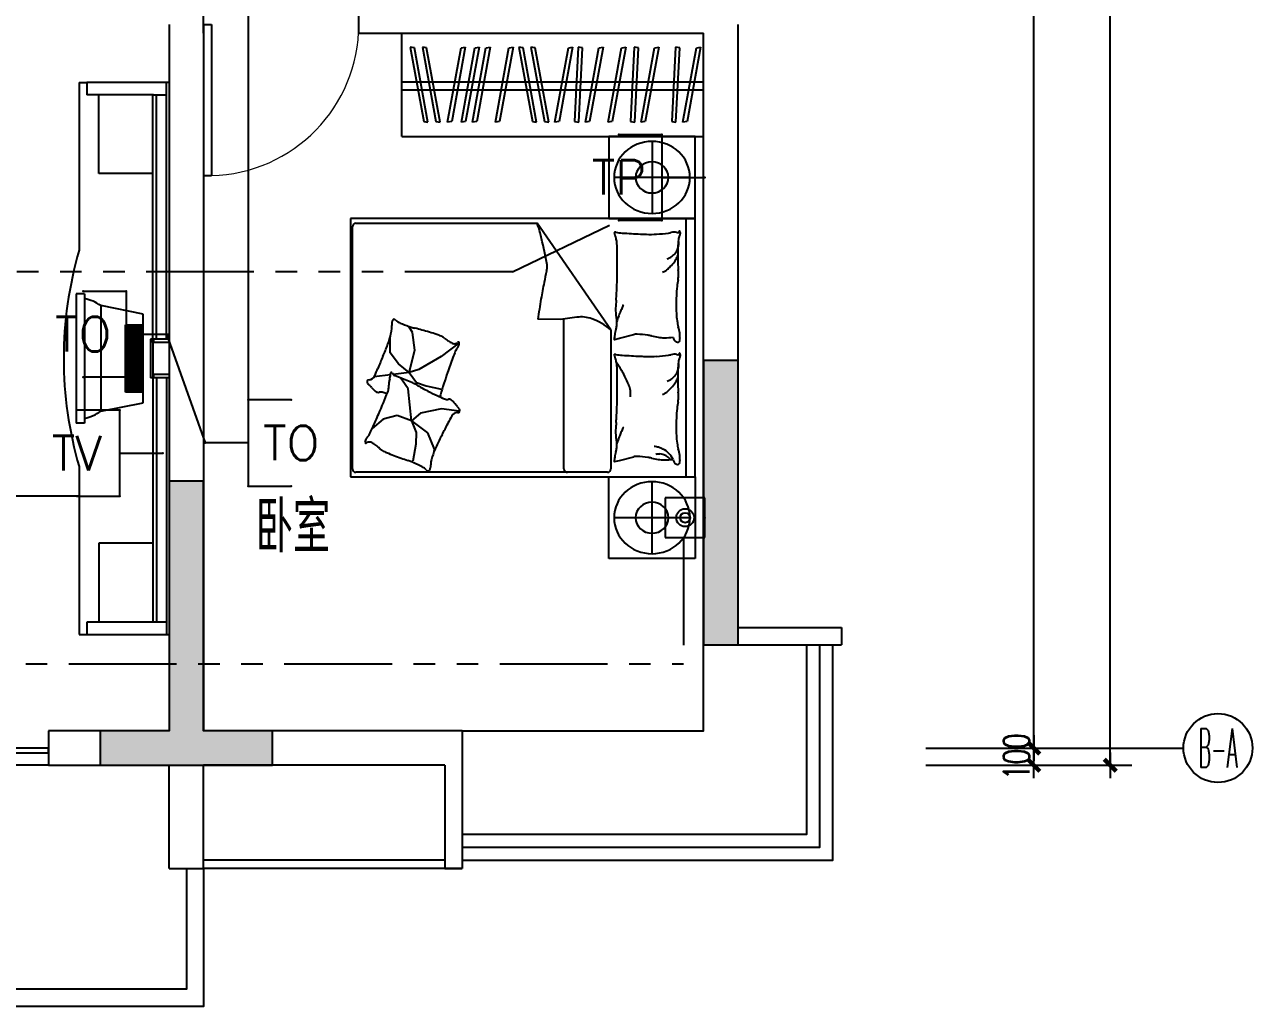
# Model space of a CAD drawing. Extents: x -41969 to 449372, y 65390 to 759577.
# Drawn here: x 345466 to 352589, y 709132 to 714832 of the extents above; entities that cross this region are included whole.
import ezdxf
from ezdxf.enums import TextEntityAlignment as Align

# ---------------------------------------------------------------- set-up
doc = ezdxf.new("R2010")
doc.units = 0
doc.header["$LTSCALE"] = 1000
doc.header["$MEASUREMENT"] = 0
doc.linetypes.add('PHANTOM2', pattern=[1.25, 0.625, -0.125, 0.125, -0.125, 0.125, -0.125])
doc.linetypes.add('PHANTOM3', pattern=[1.5, 0.625, -0.125, 0.125, -0.125, 0.125, -0.125, 0.125, -0.125])
for name, color, linetype in [('EQUIP-消防', 241, 'Continuous'), ('EQUIP-通讯', 241, 'Continuous'), ('IN-door', 2, 'Continuous'), ('jg新结构柱', 9, 'Continuous'), ('WALL', 7, 'Continuous'), ('WINDOW', 2, 'Continuous'), ('WIRE-照明', 120, 'Continuous'), ('标注', 1, 'Continuous'), ('装修家具', 8, 'Continuous')]:
    doc.layers.add(name, color=color, linetype=linetype)
doc.styles.add('_TCH_AXIS', font='COMPLEX', dxfattribs={"bigfont": 'GBCBIG'})
doc.styles.add('_TEL_DIM', font='SIMPLEX', dxfattribs={"width": 0.8, "height": 3.5, "bigfont": 'HZTXT'})
doc.styles.add('DIM_FONT', font='SIMPLEX', dxfattribs={"width": 0.7, "bigfont": 'GBCBIG'})
doc.styles.get("Standard").update_dxf_attribs({"font": 'gbenor.shx', "bigfont": 'gbcbig.shx'})
doc.linetypes.add('TV', pattern='A,2.8,-0.1,["TV",_TEL_DIM,S=0.07,R=0,X=0,Y=-0.1],-0.52', length=3.42)
doc.dimstyles.new('DIMN', dxfattribs={"dimtxt": 300, "dimasz": 1, "dimexe": 250, "dimexo": 0, "dimgap": 150, "dimtad": 1, "dimdec": 0, "dimzin": 0, "dimdsep": 46, "dimtxsty": 'DIM_FONT', "dimblk": '_DIMX', "dimcen": 0.09, "dimclrd": 1, "dimclrt": 7, "dimadec": 0, "dimazin": 0, "dimtfac": 1, "dimtdec": 0, "dimtix": 1, "dimtmove": 2, "dimatfit": 3, "dimldrblk": '_DIMX', "dimfxl": 0, "dimtolj": 1, "dimtzin": 0, "dimarcsym": 0})

# ---------------------------------------------------------------- blocks, each defined once
blk = doc.blocks.new('A$C65FF3140')
at = {"color": 8}
for p, q in [((10750, -6050.4), (10750, -5450.4)), ((10823.1, -5535.9), (10798.5, -5532.2)), ((10798.5, -5532.2), (10876.8, -5963.6)), ((10901.5, -5967.3), (10823.1, -5535.9)), ((10893.4, -5535.9), (10868.7, -5532.2)), ((10868.7, -5532.2), (10947.1, -5963.6)), ((10971.7, -5967.3), (10893.4, -5535.9)), ((11014.7, -5967.3), (11093.1, -5535.9)), ((11117.7, -5532.2), (11039.4, -5963.6)), ((11093.1, -5535.9), (11117.7, -5532.2)), ((11095.2, -5967.3), (11173.6, -5535.9)), ((11198.2, -5532.2), (11119.9, -5963.6)), ((11159.7, -5967.3), (11238, -5535.9)), ((11173.6, -5535.9), (11198.2, -5532.2)), ((11262.7, -5532.2), (11184.3, -5963.6)), ((11238, -5535.9), (11262.7, -5532.2)), ((11292.2, -5967.3), (11370.5, -5535.9)), ((11395.2, -5532.2), (11316.8, -5963.6)), ((11370.5, -5535.9), (11395.2, -5532.2)), ((11453.4, -5535.9), (11428.8, -5532.2)), ((11428.8, -5532.2), (11507.1, -5963.6)), ((11531.8, -5967.3), (11453.4, -5535.9)), ((11523.7, -5535.9), (11499, -5532.2)), ((11499, -5532.2), (11577.4, -5963.6)), ((11602, -5967.3), (11523.7, -5535.9)), ((11637.3, -5967.3), (11715.7, -5535.9)), ((11740.3, -5532.2), (11662, -5963.6)), ((11715.7, -5535.9), (11740.3, -5532.2)), ((11773.4, -5532.2), (11751.8, -5963.6)), ((11798.1, -5535.9), (11773.4, -5532.2)), ((11776.4, -5967.3), (11798.1, -5535.9)), ((11814.7, -5967.3), (11893, -5535.9)), ((11917.7, -5532.2), (11839.3, -5963.6)), ((11893, -5535.9), (11917.7, -5532.2)), ((11946.1, -5967.3), (12024.5, -5535.9)), ((12049.1, -5532.2), (11970.8, -5963.6)), ((12024.5, -5535.9), (12049.1, -5532.2)), ((12098.2, -5532.2), (12076.5, -5963.6)), ((12122.8, -5535.9), (12098.2, -5532.2)), ((12101.2, -5967.3), (12122.8, -5535.9)), ((12137.3, -5967.3), (12215.7, -5535.9)), ((12240.3, -5532.2), (12162, -5963.6)), ((12215.7, -5535.9), (12240.3, -5532.2)), ((12337.2, -5532.2), (12315.5, -5963.6)), ((12361.8, -5535.9), (12337.2, -5532.2)), ((12340.1, -5967.3), (12361.8, -5535.9)), ((12380.1, -5967.3), (12458.4, -5535.9)), ((12483.1, -5532.2), (12404.7, -5963.6)), ((12458.4, -5535.9), (12483.1, -5532.2)), ((8878, -5736.7), (8923, -5736.7)), ((8878, -5736.7), (8878, -6710.7)), ((8923, -5736.7), (8923, -5808.7)), ((9400, -5736.7), (8923, -5736.7)), ((9383.8, -7227.1), (9383.8, -5736.7)), ((9400, -5736.7), (9400, -8940.7)), ((10750, -5733.9), (12500, -5733.9)), ((9310, -5808.7), (8923, -5808.7)), ((8992.3, -6265.9), (8992.3, -5808.7)), ((9305.5, -6265.9), (9305.5, -5808.7)), ((9310, -5808.7), (9383.8, -5808.7)), ((9326.2, -7227.1), (9326.2, -5808.7)), ((12500, -5782.2), (10750, -5782.2)), ((10876.8, -5963.6), (10901.5, -5967.3)), ((10947.1, -5963.6), (10971.7, -5967.3)), ((11039.4, -5963.6), (11014.7, -5967.3)), ((11119.9, -5963.6), (11095.2, -5967.3)), ((11184.3, -5963.6), (11159.7, -5967.3)), ((11316.8, -5963.6), (11292.2, -5967.3)), ((11507.1, -5963.6), (11531.8, -5967.3)), ((11577.4, -5963.6), (11602, -5967.3)), ((11662, -5963.6), (11637.3, -5967.3)), ((11751.8, -5963.6), (11776.4, -5967.3)), ((11839.3, -5963.6), (11814.7, -5967.3)), ((11970.8, -5963.6), (11946.1, -5967.3)), ((12076.5, -5963.6), (12101.2, -5967.3)), ((12162, -5963.6), (12137.3, -5967.3)), ((12315.5, -5963.6), (12340.1, -5967.3)), ((12404.7, -5963.6), (12380.1, -5967.3)), ((10750, -6050.4), (12500, -6050.4)), ((12451, -6050.4), (11951, -6050.4)), ((11951, -6050.4), (11951, -6525.4)), ((12451, -6525.4), (12451, -6050.4)), ((12201, -6078.9), (12201, -6496.9)), ((9305.5, -6265.9), (8992.3, -6265.9)), ((9305.5, -7227.1), (9305.5, -6265.9)), ((12421, -6287.9), (11981, -6287.9)), ((12451, -6525.4), (10451, -6525.4)), ((10451, -6525.4), (10451, -8025.4)), ((11951, -6525.4), (12451, -6525.4)), ((11951, -6525.4), (12451, -6525.4)), ((12398.6, -8025.4), (12398.6, -6525.4)), ((12451, -8025.4), (12451, -6525.4)), ((10463.2, -7979.6), (10463.2, -6573.8)), ((10483.2, -6553.8), (11535.1, -6553.8)), ((11962.5, -7171.9), (11535.1, -6553.8)), ((8860.7, -6963.4), (8860.7, -7714)), ((8909.3, -6963.4), (8860.7, -6963.4)), ((8909.3, -6963.4), (8909.3, -7714)), ((9003.2, -7032.1), (9003.2, -7645.3)), ((9249.5, -7082), (9003.2, -7032.1)), ((9249.5, -7595.4), (9249.5, -7082)), ((11669.4, -7113), (11539.3, -7111.3)), ((11764.8, -7099.4), (11669.4, -7113)), ((11689.9, -7979.6), (11689.9, -7110.1)), ((9147.5, -7534.7), (9147.5, -7142.7)), ((9147.5, -7142.7), (9249.5, -7142.7)), ((9155.8, -7142.7), (9155.8, -7534.7)), ((9164.8, -7142.7), (9164.8, -7534.7)), ((9173.8, -7142.7), (9173.8, -7534.7)), ((9182.8, -7142.7), (9182.8, -7534.7)), ((9191.8, -7142.7), (9191.8, -7534.7)), ((9200.8, -7142.7), (9200.8, -7534.7)), ((9209.8, -7142.7), (9209.8, -7534.7)), ((9218.8, -7142.7), (9218.8, -7534.7)), ((9227.8, -7142.7), (9227.8, -7534.7)), ((9236.8, -7142.7), (9236.8, -7534.7)), ((9245.8, -7142.7), (9245.8, -7534.7)), ((10810.7, -7188.7), (10790.7, -7152.6)), ((10824.6, -7291.4), (10810.7, -7188.7)), ((11962.5, -7171.9), (11962.5, -7979.6)), ((9400, -7227.1), (9292, -7227.1)), ((9292, -7227.1), (9292, -7450.3)), ((9305.5, -7246), (9305.5, -7227.1)), ((9305.5, -7246), (9305.5, -7431.4)), ((9310, -7246), (9305.5, -7246)), ((9310, -7227.1), (9310, -7246)), ((9400, -7246), (9310, -7246)), ((10682.3, -7305.3), (10682.3, -7212.4)), ((11082.6, -7247.9), (10978.6, -7327)), ((11982.7, -7228.3), (12012.7, -7220.8)), ((12012.7, -7220.8), (12095.3, -7200.2)), ((10729.7, -7370.5), (10682.3, -7305.3)), ((10793, -7419.9), (10824.6, -7291.4)), ((10978.6, -7327), (10848.3, -7402.1)), ((10793, -7419.9), (10729.7, -7370.5)), ((10848.3, -7402.1), (10793, -7419.9)), ((9400, -7450.3), (9292, -7450.3)), ((9310, -7431.4), (9305.5, -7431.4)), ((9305.5, -7431.4), (9305.5, -7450.3)), ((9305.5, -7450.3), (9305.5, -8411.5)), ((9310, -7431.4), (9310, -7450.3)), ((9400, -7431.4), (9310, -7431.4)), ((9326.2, -7450.3), (9326.2, -8868.7)), ((9383.8, -7450.3), (9383.8, -8940.7)), ((10684.1, -7433.5), (10589.5, -7445.4)), ((10793, -7419.9), (10698.8, -7431.7)), ((10750.5, -7455.1), (10707, -7437.4)), ((10751, -7465.5), (10742.4, -7453.5)), ((10806.8, -7478.1), (10750.5, -7455.1)), ((10787.1, -7515.4), (10751, -7465.5)), ((10793, -7419.9), (10834.4, -7477.3)), ((10834.4, -7477.3), (10891.7, -7497)), ((9249.5, -7534.7), (9147.5, -7534.7)), ((10806, -7701.2), (10787.1, -7515.4)), ((10891.7, -7497), (10980.6, -7516.8)), ((9003.2, -7645.3), (9249.5, -7595.4)), ((10640.9, -7690.8), (10578.4, -7744.4)), ((10723.5, -7670.2), (10640.9, -7690.8)), ((10806, -7701.2), (10723.5, -7670.2)), ((10857.5, -7656.4), (10806, -7701.2)), ((10979.6, -7630.6), (10857.5, -7656.4)), ((11082.7, -7644.4), (10979.6, -7630.6)), ((8909.3, -7714), (8860.7, -7714)), ((10806, -7701.2), (10898.8, -7770)), ((10806, -7701.2), (10833.5, -7768.2)), ((10833.5, -7768.2), (10830, -7837.1)), ((10898.8, -7770), (10936.6, -7864.6)), ((10830, -7837.1), (10812.9, -7935.1)), ((10936.6, -7864.6), (10933.2, -7888.7)), ((8878, -7966.7), (8878, -8940.7)), ((10812.9, -7935.1), (10806.4, -7938.4)), ((11982.7, -7937.6), (12012.7, -7930.1)), ((12012.7, -7930.1), (12095.3, -7909.4)), ((10451, -8025.4), (12451, -8025.4)), ((11942.5, -7999.6), (10483.2, -7999.6)), ((11951, -8500.4), (11951, -8025.4)), ((11951, -8025.4), (12451, -8025.4)), ((12451, -8025.4), (12451, -8500.4)), ((12201, -8471.9), (12201, -8053.9)), ((12421, -8262.9), (11981, -8262.9)), ((9305.5, -8411.5), (8992.3, -8411.5)), ((8992.3, -8411.5), (8992.3, -8868.7)), ((9305.5, -8411.5), (9305.5, -8868.7)), ((12451, -8500.4), (11951, -8500.4)), ((8923, -8868.7), (8923, -8940.7)), ((9383.8, -8868.7), (8923, -8868.7)), ((8878, -8940.7), (9400, -8940.7))]:
    blk.add_line(p, q, dxfattribs=at)
for centre, radius, start, end in [((10483.2, -6573.8), 20, 90, 180), ((9787.1, -7112.9), 1835.1, 15.93519, 17.73639), ((10919.6, -6789.5), 657.4, 12.92554, 15.93519), ((11983, -6608), 1.32, 106.69777, 187.12039), ((12068.5, -6597.4), 87.5, 187.12039, 196.22115), ((11988.2, -6625.3), 19.3, 80.00164, 106.69777), ((12058.2, -6600.4), 76.7, 196.22115, 207.28412), ((12047.3, -6289.9), 321.2, 260.00164, 266.49514), ((12861.3, 6999.5), 13635.6, 266.49514, 266.94504), ((12207.4, -5253.4), 1365.2, 266.94504, 268.36691), ((12187.8, -5939.6), 678.7, 268.36691, 273.36875), ((12174, -5705.7), 913.1, 273.36875, 277.6809), ((12269.5, -6414), 198.3, 277.6809, 282.10946), ((12362.8, -6848.4), 246, 98.13348, 102.10946), ((12332.6, -6637.3), 32.8, 68.57902, 98.13348), ((12350.3, -6592.3), 15.6, 248.57902, 291.9904), ((12354.5, -6602.8), 4.28, 291.9904, 11.89306), ((12361, -6601.4), 2.32, 70.43603, 191.89306), ((12336.7, -6610.8), 28.9, 329.34875, 4.30254), ((12360.6, -6602.5), 3.42, 21.7883, 70.43603), ((12340.5, -6610.5), 25.1, 4.30254, 21.7883), ((7598.8, -7551.7), 4064.6, 10.72756, 12.92554), ((11949.8, -6656.3), 45.3, 12.86904, 27.28412), ((11851.7, -6678.7), 145.9, 3.57397, 12.86904), ((10835.6, -6742.2), 1164, 0.28654, 3.57397), ((12257.2, -6666.6), 99.2, 323.91364, 344.06476), ((13171.6, -6723.3), 820.8, 174.74081, 178.09211), ((12257.2, -6666.6), 99.2, 344.06476, 4.21588), ((12407.9, -6653), 53.9, 149.34875, 174.74081), ((11023.8, -7338.7), 2235.8, 163.68789, 196.31211), ((6281.1, -6764.9), 5718.5, 359.02962, 0.28654), ((12257.2, -6666.6), 99.2, 288.43965, 306.17665), ((12257.2, -6666.6), 99.2, 306.17665, 323.91364), ((12271.5, -6730), 76.8, 321.61143, 332.76041), ((12131.7, -6658), 234, 332.76041, 339.13972), ((13844.7, -6745.7), 1494.3, 178.09211, 180.57574), ((13223.6, -6752), 873.2, 180.57574, 184.80185), ((14038.9, -7406), 2515.8, 166.8096, 168.32586), ((11400.4, -6787.6), 194.2, 346.8096, 352.26962), ((11535.2, -6805.9), 58.1, 352.26962, 10.72756), ((12184, -6653.5), 200.2, 293.00277, 298.31676), ((12255.6, -6786.3), 49.3, 298.31676, 309.03494), ((12144.8, -6649.7), 225.2, 309.03494, 316.18849), ((12024.7, -6534.4), 391.6, 316.18849, 321.61143), ((12064.8, -6849.3), 289.7, 357.46141, 4.80185), ((14109.6, -7420.6), 2588, 168.32586, 170.50498), ((8637.1, -6804.8), 3362.2, 357.39037, 359.02962), ((12872.9, -6976), 529.3, 169.81012, 173.9133), ((12202, -6855.4), 152.4, 349.81012, 357.46141), ((10780.6, -6902.5), 1216.5, 355.38242, 357.39037), ((13389.7, -7031.1), 1049, 173.9133, 180), ((8848.1, -7254.9), 271.5, 55.16201, 76.95544), ((15285.3, -7617.3), 3780.1, 170.50498, 172.308), ((12220, -7057.2), 230.1, 177.25094, 191.55856), ((13393.3, -7113.6), 1404.8, 175.38242, 177.25094), ((12703, -7343.2), 738.7, 156.51559, 158.34226), ((12703, -7343.2), 738.7, 154.68893, 156.51559), ((13023.4, -7031.1), 682.7, 180, 187.54685), ((10742.4, -7137.9), 50.9, 152.70414, 171.35565), ((10702.3, -7117.2), 5.8, 95.35724, 152.70414), ((10703.4, -7128.1), 16.8, 44.90453, 95.35724), ((10768.7, -7063), 75.5, 224.90453, 248.0627), ((11790.3, -7277.7), 180.1, 69.85116, 98.13558), ((11723.2, -7460.7), 375.1, 50.35546, 69.85116), ((11851.6, -7132.6), 145.9, 353.56595, 11.55856), ((12703, -7343.2), 738.7, 160.57202, 162.80178), ((12703, -7343.2), 738.7, 158.34226, 160.57202), ((12586.8, -7089), 242.2, 187.54685, 195.74398), ((10266.4, -7103.3), 430, 343.64725, 351.77066), ((10751.3, -7139.2), 59.9, 171.35565, 187.784), ((10629.5, -7155.9), 63, 351.77066, 7.784), ((11735, -4663.9), 2661.9, 248.0627, 249.22273), ((10854.5, -6984.6), 179.8, 249.22273, 253.68776), ((10957.2, -6633.6), 545.4, 253.68776, 256.159), ((10432.4, -8763.5), 1648.1, 74.73746, 76.159), ((10339, -9105.9), 2003, 72.1604, 74.73746), ((12211.1, -7239.9), 229.7, 162.61359, 170.5159), ((11877.6, -7135.5), 119.7, 342.61359, 353.56595), ((12060.3, -7237.4), 304.8, 8.43719, 15.74398), ((12202.3, -7216.3), 161.1, 0, 8.43719), ((10080.5, -7048.8), 623.6, 336.9038, 343.64725), ((10892.4, -7386.2), 196.5, 63.92651, 72.1604), ((10943.2, -7282.5), 81, 50.29953, 63.92651), ((11118.8, -7070.9), 194, 230.29953, 239.09437), ((11200, -6935.3), 352, 239.09437, 243.18207), ((11058.9, -7214.3), 39.3, 243.18207, 255.42909), ((11052.9, -7237.6), 15.3, 255.42909, 272.72862), ((11049.9, -7175.8), 77.1, 272.72862, 280.40739), ((11061.3, -7237.8), 14.2, 280.40739, 323.42082), ((11024.1, -7241.6), 60.1, 321.41461, 339.65479), ((11077.7, -7250), 6.3, 76.71916, 143.42082), ((11078.2, -7248.2), 4.43, 3.94836, 76.71916), ((11047.4, -7250.3), 35.2, 339.65479, 3.94836), ((12251.6, -7246.7), 270.8, 170.5159, 175.91706), ((11982.4, -7227.4), 0.917, 175.91706, 284.04494), ((12111.7, -7265.9), 67.7, 87.33512, 104.04519), ((12084.2, -7856.3), 658.8, 81.99495, 87.33512), ((12131.8, -7518), 317.1, 77.80162, 81.99495), ((12385.2, -6345.9), 882, 257.80162, 260.31563), ((12271.1, -7014.3), 204, 260.31563, 270), ((12271.1, -6726.4), 491.8, 270, 276.23236), ((12358.3, -7212.6), 34.2, 184.40021, 243.41948), ((12348.9, -7231.4), 13.1, 243.41948, 348.72762), ((12273.1, -7216.3), 90.4, 348.72762, 0), ((16237.6, -9755.2), 6101.9, 156.54767, 156.89602), ((5283.8, -5003.2), 5838.3, 336.54767, 336.9038), ((15829.3, -9086.1), 5094.2, 159.87133, 160.91638), ((11832.1, -7621.1), 837.1, 157.29308, 159.87133), ((11133, -7328.5), 79.2, 141.41461, 157.29308), ((11983, -7317.3), 1.32, 106.69777, 187.12039), ((12068.5, -7306.6), 87.5, 187.12039, 196.22115), ((11988.2, -7334.5), 19.3, 80.00164, 106.69777), ((12058.2, -7309.6), 76.7, 196.22115, 207.28412), ((12047.3, -6999.2), 321.2, 260.00164, 266.49514), ((12861.3, 6290.3), 13635.6, 266.49514, 266.94504), ((12207.4, -5962.6), 1365.2, 266.94504, 268.36691), ((12187.8, -6648.8), 678.7, 268.36691, 273.36875), ((12174, -6414.9), 913.1, 273.36875, 277.6809), ((12269.5, -7123.2), 198.3, 277.6809, 282.10946), ((12362.8, -7557.7), 246, 98.13348, 102.10946), ((12332.6, -7346.6), 32.8, 68.57902, 98.13348), ((12350.3, -7301.5), 15.6, 248.57902, 291.9904), ((12407.9, -7362.3), 53.9, 149.34875, 174.74081), ((12354.5, -7312), 4.28, 291.9904, 11.89306), ((12361, -7310.7), 2.32, 70.43603, 191.89306), ((12336.7, -7320), 28.9, 329.34875, 4.30254), ((12360.6, -7311.7), 3.42, 21.7883, 70.43603), ((12340.5, -7319.8), 25.1, 4.30254, 21.7883), ((7739.2, -6235), 3097.2, 337.10564, 337.98123), ((12479.7, -8152), 2016.2, 156.89602, 157.98123), ((11949.8, -7365.5), 45.3, 12.86904, 27.28412), ((11851.7, -7387.9), 145.9, 3.57397, 12.86904), ((11405, -7791.3), 728.6, 32.13498, 35.82629), ((10835.6, -7451.4), 1164, 0.28654, 3.57397), ((11757.3, -7570), 312.6, 26.49848, 32.13498), ((12257.2, -7375.9), 99.2, 323.91364, 344.06476), ((13844.7, -7455), 1494.3, 178.09211, 180.57574), ((13171.6, -7432.6), 820.8, 174.74081, 178.09211), ((12257.2, -7375.9), 99.2, 344.06476, 4.21588), ((10560.4, -7474.5), 12.7, 91.15039, 223.2095), ((10559.4, -7425.9), 35.9, 271.15039, 337.10564), ((10745.6, -7488.3), 71.2, 172.32164, 184.51184), ((10852.8, -7502.8), 179.4, 165.11931, 172.32164), ((10490.5, -7406.5), 195.5, 345.11931, 352.01776), ((10650.5, -7428.9), 34, 352.01776, 4.25932), ((10693.5, -7425.7), 9.2, 160.62007, 184.25932), ((10689.3, -7424.2), 4.67, 17.18674, 160.62007), ((10715.7, -7416), 23.1, 197.18674, 247.76452), ((10725.7, -7676.5), 214.3, 60.06403, 67.76452), ((13987.2, -8448.8), 3145, 160.91638, 163.39154), ((6281.1, -7474.2), 5718.5, 359.02962, 0.28654), ((10755.3, -8069.6), 1432.3, 24.32653, 26.49848), ((12257.2, -7375.9), 99.2, 288.43965, 306.17665), ((12257.2, -7375.9), 99.2, 306.17665, 323.91364), ((12271.5, -7439.2), 76.8, 321.61143, 332.76041), ((12131.7, -7367.2), 234, 332.76041, 339.13972), ((13223.6, -7461.2), 873.2, 180.57574, 184.80185), ((10601.9, -7435.5), 69.7, 223.2095, 228.52329), ((10525.8, -7521.6), 45.2, 41.92462, 48.52329), ((10274.8, -7747), 382.5, 40.61218, 41.92462), ((11066.6, -7068), 660.5, 220.61218, 221.61098), ((10735.5, -7362.1), 217.6, 221.61098, 227.91833), ((10641.5, -7466.2), 77.4, 227.91833, 238.50231), ((10612.9, -7512.9), 22.6, 238.50231, 282.44506), ((7731.6, -6406.5), 3145, 336.5205, 338.99565), ((10627.6, -7579.7), 45.8, 71.97966, 102.44506), ((10330.8, -8492.3), 1005.4, 70.65521, 71.97966), ((10558.8, -7492), 116.6, 338.99565, 351.87843), ((10608.5, -7499.1), 66.3, 351.87843, 4.51184), ((11613.7, -6134.4), 1565.2, 240.06403, 242.91165), ((11669.1, -6026.1), 1686.8, 242.91165, 244.94715), ((11085.1, -7583.2), 116.6, 163.39154, 169.26338), ((11598.7, -7688.3), 506.6, 20.67428, 24.32653), ((12018.5, -7529.9), 58, 4.08277, 20.67428), ((11805, -7545.1), 272.1, 356.4448, 4.08277), ((12184, -7362.7), 200.2, 293.00277, 298.31676), ((12255.6, -7495.5), 49.3, 298.31676, 309.03494), ((12144.8, -7358.9), 225.2, 309.03494, 316.18849), ((12024.7, -7243.7), 391.6, 316.18849, 321.61143), ((12064.8, -7558.6), 289.7, 357.46141, 4.80185), ((11380.6, -6643.4), 1005.4, 244.94715, 247.58378), ((11014.6, -7530.5), 45.8, 247.58378, 278.04918), ((11024.2, -7598.3), 22.6, 54.10643, 98.04918), ((10992.1, -7642.7), 77.4, 43.52244, 54.10643), ((10890.4, -7739.2), 217.6, 37.21509, 43.52244), ((10537.7, -8007.1), 660.5, 36.2163, 37.21509), ((11379.2, -7390.8), 382.5, 216.2163, 217.52874), ((8637.1, -7514.1), 3362.2, 357.39037, 359.02962), ((12872.9, -7685.2), 529.3, 169.81012, 173.9133), ((12202, -7564.6), 152.4, 349.81012, 357.46141), ((8848.1, -7422.5), 271.5, 283.04456, 304.83799), ((5943.7, -5629.9), 5094.2, 335.47545, 336.5205), ((13791.4, -9092.7), 3097.2, 152.70976, 153.58535), ((11070.9, -7689.1), 35.9, 86.75451, 152.70976), ((11073.6, -7640.6), 12.7, 266.75451, 38.81361), ((11111.7, -7596.3), 45.2, 217.52874, 224.1274), ((11029.2, -7676.3), 69.7, 38.81361, 44.1274), ((10780.6, -7611.8), 1216.5, 355.38242, 357.39037), ((13389.7, -7740.3), 1049, 173.9133, 180), ((9816.8, -7397), 837.1, 332.8972, 335.47545), ((5587.9, -4931.4), 6101.9, 332.15178, 332.50014), ((9211.9, -6817.9), 2016.2, 332.50014, 333.58535), ((12220, -7766.5), 230.1, 177.25094, 191.55856), ((13393.3, -7822.8), 1404.8, 175.38242, 177.25094), ((12703, -8052.4), 738.7, 156.51559, 158.34226), ((12703, -8052.4), 738.7, 154.68893, 156.51559), ((13023.4, -7740.3), 682.7, 180, 187.54685), ((10570.8, -7826.8), 35.2, 155.25891, 179.55248), ((10540, -7826.6), 4.43, 179.55248, 252.32327), ((10540.6, -7824.8), 6.3, 252.32327, 319.02494), ((10593.4, -7837.3), 60.1, 137.01873, 155.25891), ((10556, -7838.2), 14.2, 96.01151, 139.02494), ((10491.5, -7742.3), 79.2, 317.01873, 332.8972), ((10562.6, -7900.9), 77.1, 88.33274, 96.01151), ((10564.4, -7839), 15.3, 71.03321, 88.33274), ((10556.6, -7861.8), 39.3, 58.78619, 71.03321), ((10394.6, -8129.2), 352, 54.69849, 58.78619), ((11519.4, -8101.8), 623.6, 152.50792, 159.25137), ((16145.3, -10509.1), 5838.3, 152.15178, 152.50792), ((11851.6, -7841.8), 145.9, 353.56595, 11.55856), ((12703, -8052.4), 738.7, 160.57202, 162.80178), ((12703, -8052.4), 738.7, 158.34226, 160.57202), ((12586.8, -7798.2), 242.2, 187.54685, 195.74398), ((10485.9, -8000.2), 194, 45.90365, 54.69849), ((10677.2, -7802.7), 81, 225.90365, 239.53063), ((10735.8, -7703.2), 196.5, 239.53063, 247.76452), ((11419.4, -6031), 2003, 247.76452, 250.34158), ((11338.3, -8033.2), 430, 159.25137, 167.37478), ((12211.1, -7949.1), 229.7, 162.61359, 170.5159), ((11877.6, -7844.7), 119.7, 342.61359, 353.56595), ((12199.8, -7988.6), 139.9, 73.48502, 84.36887), ((12246.1, -7984.8), 91.5, 90, 104.68511), ((12199.8, -7988.6), 139.9, 62.60117, 73.48502), ((12246.1, -7949.4), 56.2, 71.2201, 90), ((12199.8, -7988.6), 139.9, 44.90238, 62.60117), ((12198, -8090.9), 205.6, 68.18508, 71.2201), ((12218.2, -8040.3), 151.1, 64.64488, 68.18508), ((12260.4, -7951.3), 52.6, 48.55709, 64.64488), ((12199.8, -7988.6), 139.9, 27.20359, 44.90238), ((12060.3, -7946.6), 304.8, 8.43719, 15.74398), ((12202.3, -7925.5), 161.1, 0, 8.43719), ((11300, -6365.2), 1648.1, 250.34158, 251.76311), ((10613.5, -8448.6), 545.4, 69.29188, 71.76311), ((10742.8, -8106.5), 179.8, 64.82685, 69.29188), ((9687.1, -10352.9), 2661.9, 63.66682, 64.82685), ((10834.3, -8035), 75.5, 40.50865, 63.66682), ((10866.3, -7962.3), 50.9, 328.30826, 346.95977), ((10857.6, -7960.3), 59.9, 346.95977, 3.38812), ((10980.2, -7953), 63, 167.37478, 183.38812), ((12251.6, -7955.9), 270.8, 170.5159, 175.91706), ((11982.4, -7936.7), 0.917, 175.91706, 284.04494), ((12111.7, -7975.1), 67.7, 87.33512, 104.04519), ((12084.2, -8565.5), 658.8, 81.99495, 87.33512), ((12131.8, -8227.2), 317.1, 77.80162, 81.99495), ((12385.2, -7055.1), 882, 257.80162, 260.31563), ((12271.1, -7723.5), 204, 260.31563, 270), ((12271.1, -7435.7), 491.8, 270, 276.23236), ((12235.7, -7979.2), 89.9, 36.26407, 48.55709), ((12358.3, -7921.8), 34.2, 184.40021, 243.41948), ((12348.9, -7940.6), 13.1, 243.41948, 348.72762), ((12273.1, -7925.5), 90.4, 348.72762, 0), ((10483.2, -7979.6), 20, 180, 270), ((10904.5, -7975), 16.8, 220.50865, 270.96136), ((10904.7, -7986), 5.8, 270.96136, 328.30826), ((11709.9, -7979.6), 20, 180, 270), ((11942.5, -7979.6), 20, 270, 0)]:
    blk.add_arc(centre, radius, start, end, dxfattribs=at)
at = {"color": 8, "linetype": 'Continuous', "extrusion": (0, 0, -1)}
blk.add_ellipse((12201, -6287.9), major_axis=(-220, 0), ratio=0.95, dxfattribs=at)
at = {"color": 8, "extrusion": (0, 0, -1)}
blk.add_ellipse((12201, -6287.9), major_axis=(-95, 0), ratio=0.95, dxfattribs=at)
at = {"color": 8, "linetype": 'Continuous', "extrusion": (0, 0, -1)}
blk.add_ellipse((12201, -8262.9), major_axis=(220, 0), ratio=0.95, start_param=3.141593, end_param=9.424778, dxfattribs=at)
at = {"color": 8, "extrusion": (0, 0, -1)}
blk.add_ellipse((12201, -8262.9), major_axis=(95, 0), ratio=0.95, start_param=3.141593, end_param=9.424778, dxfattribs=at)
at = {"color": 8, "ltscale": 1e-06, "style": 'DIM_FONT', "text_generation_flag": 4, "width": 0.8, "flags": 9}
for tag, p, rotation in [('YSIZE', (7913.6, 18100), 270), ('XSIZE', (7913.6, 18100), 270), ('YSIZE', (5350, 12479.8), 270.00007), ('XSIZE', (5350, 12479.8), 270.00007), ('YSIZE', (7913.6, 10300), 270), ('XSIZE', (7913.6, 10300), 270), ('YSIZE', (5350, 4679.8), 270.00007), ('XSIZE', (5350, 4679.8), 270.00007), ('YSIZE', (-4020.2, -3750), 180.00007), ('XSIZE', (-4020.2, -3750), 180.00007), ('YSIZE', (3779.8, -3750), 180.00007), ('XSIZE', (3779.8, -3750), 180.00007), ('YSIZE', (12500, -4413.7), 270.00007), ('XSIZE', (12500, -4413.7), 270.00007), ('XSIZE', (12451, -6050.4), 180), ('YSIZE', (12451, -6050.4), 180), ('YSIZE', (10569.5, -6235.4), 180), ('XSIZE', (10569.5, -6235.4), 180), ('XSIZE', (-6200, -6313.6), 180), ('YSIZE', (-6200, -6313.6), 180), ('XSIZE', (1600, -6313.6), 180), ('YSIZE', (1600, -6313.6), 180)]:
    blk.add_attdef(tag, p, '', height=0.5, rotation=rotation, dxfattribs=at)
at = {"color": 8, "style": 'DIM_FONT', "oblique": 0, "width": 0.8, "flags": 9}
for tag, p, rotation in [('YSIZE', (5516.7, 17078.2), 360), ('XSIZE', (5516.7, 17078.2), 360), ('YSIZE', (5516.7, 9278.2), 360), ('XSIZE', (5516.7, 9278.2), 360), ('YSIZE', (-7221.8, -3916.7), 270), ('XSIZE', (-7221.8, -3916.7), 270), ('YSIZE', (578.2, -3916.7), 270), ('XSIZE', (578.2, -3916.7), 270)]:
    blk.add_attdef(tag, p, '', height=0.413, rotation=rotation, dxfattribs=at)
at = {"color": 8, "ltscale": 1e-06, "style": 'DIM_FONT', "width": 0.8, "flags": 9}
for tag, p, rotation in [('YSIZE', (5350, 16101), 89.99993), ('XSIZE', (5350, 16101), 89.99993), ('XSIZE', (7913.6, 10500), 90), ('YSIZE', (7913.6, 10500), 90), ('YSIZE', (7913.6, 2700.1), 90), ('XSIZE', (7913.6, 2700.1), 90), ('YSIZE', (-16900, -4413.7), 269.99993), ('XSIZE', (-16900, -4413.7), 269.99993)]:
    blk.add_attdef(tag, p, '', height=0.5, rotation=rotation, dxfattribs=at)
at = {"color": 8, "style": 'DIM_FONT', "text_generation_flag": 4, "width": 0.8, "flags": 9}
for tag, p, rotation in [('YSIZE', (5516.7, 11521.8), 0), ('XSIZE', (5516.7, 11521.8), 0), ('YSIZE', (5516.7, 3721.8), 0), ('XSIZE', (5516.7, 3721.8), 0), ('YSIZE', (9342.9, -1535.9), 180), ('XSIZE', (9342.9, -1535.9), 180), ('YSIZE', (-4978.2, -3916.7), 270), ('XSIZE', (-4978.2, -3916.7), 270), ('YSIZE', (2821.8, -3916.7), 270), ('XSIZE', (2821.8, -3916.7), 270)]:
    blk.add_attdef(tag, p, '', height=0.413, rotation=rotation, dxfattribs=at)
at = {"color": 8, "ltscale": 1e-06, "style": 'DIM_FONT', "oblique": 0, "width": 0.8, "flags": 9}
for tag, p, rotation in [('YSIZE', (5350, 8320.2), 89.99993), ('XSIZE', (5350, 8320.2), 89.99993), ('YSIZE', (-8179.8, -3750), 359.99993), ('XSIZE', (-8179.8, -3750), 359.99993), ('YSIZE', (-379.8, -3750), 359.99993), ('XSIZE', (-379.8, -3750), 359.99993)]:
    blk.add_attdef(tag, p, '', height=0.5, rotation=rotation, dxfattribs=at)
at = {"color": 8, "text_generation_flag": 4, "flags": 9}
for tag, p, height, width in [('YSIZE', (-14000.3, -1399.1), 0.666, 0.834261), ('XSIZE', (-14000.3, -1399.1), 0.666, 0.834261), ('YSIZE', (-10846.1, -3267.1), 0.5, 0.8), ('XSIZE', (-10846.1, -3267.1), 0.5, 0.8)]:
    blk.add_attdef(tag, p, '', height=height, rotation=180, dxfattribs=dict(at, width=width))
at = {"color": 8, "flags": 9}
for tag, p, height, width in [('YSIZE', (9600.3, -1399.1), 0.666, 0.834261), ('XSIZE', (9600.3, -1399.1), 0.666, 0.834261), ('YSIZE', (6446.1, -3267.1), 0.5, 0.8), ('XSIZE', (6446.1, -3267.1), 0.5, 0.8)]:
    blk.add_attdef(tag, p, '', height=height, dxfattribs=dict(at, width=width))
at = {"color": 8, "style": 'DIM_FONT', "width": 0.8, "flags": 9}
for tag in ['YSIZE', 'XSIZE']:
    blk.add_attdef(tag, (-13742.9, -1535.9), '', height=0.413, dxfattribs=at)
at = {"color": 8, "flags": 9}
for tag, p in [('YSIZE', (5880.4, -5584.1)), ('XSIZE', (5880.4, -5584.1)), ('YSIZE', (5880.4, -5584.1)), ('XSIZE', (5880.4, -5584.1)), ('YSIZE', (9400, -8940.7)), ('XSIZE', (9400, -8940.7))]:
    blk.add_attdef(tag, p, '', height=0.5, dxfattribs=at)
at = {"color": 8, "ltscale": 1e-06, "style": 'DIM_FONT', "width": 0.8, "flags": 9}
for tag, p in [('YSIZE', (-16900, -6050.4)), ('XSIZE', (-16900, -6050.4)), ('YSIZE', (-14969.5, -6235.4)), ('XSIZE', (-14969.5, -6235.4)), ('YSIZE', (-6000, -6313.6)), ('XSIZE', (-6000, -6313.6)), ('YSIZE', (1800, -6313.6)), ('XSIZE', (1800, -6313.6))]:
    blk.add_attdef(tag, p, '', height=0.5, dxfattribs=at)
at = {"color": 8, "text_generation_flag": 4, "flags": 9}
for tag, p in [('YSIZE', (-10280.4, -6139.1)), ('XSIZE', (-10280.4, -6139.1)), ('YSIZE', (-13800, -9000.4)), ('XSIZE', (-13800, -9000.4))]:
    blk.add_attdef(tag, p, '', height=0.5, rotation=180, dxfattribs=at)
blk = doc.blocks.new('sdarw52y5fghg')
at = {"layer": 'jg新结构柱'}
h = blk.add_hatch(color=256, dxfattribs=at)
h.dxf.hatch_style = 1
h.paths.add_polyline_path([(16257.6, -2243070.7), (16257.6, -2242470.7), (16507.6, -2242470.7), (16507.6, -2242820.7), (17907.6, -2242820.7), (17907.6, -2243070.7)])
h.paths.add_polyline_path([(24257.6, -2243070.7), (23728.4, -2243070.7), (23728.4, -2242870.7), (24057.6, -2242870.7), (24057.6, -2240670.7), (24257.6, -2240670.7)])
h.paths.add_polyline_path([(14257.6, -2235370.7), (16457.6, -2235370.7), (16457.6, -2235570.7), (14457.6, -2235570.7), (14457.6, -2237020.7), (14257.6, -2237020.7)])
h.paths.add_polyline_path([(26057.6, -2240370.7), (26057.6, -2239770.7), (26257.6, -2239770.7), (26257.6, -2240170.7), (28157.6, -2240170.7), (28157.6, -2240370.7)])
h.paths.add_polyline_path([(33757.6, -2240370.7), (33757.6, -2239770.7), (33557.6, -2239770.7), (33557.6, -2240170.7), (32107.6, -2240170.7), (32107.6, -2240370.7)])
h.paths.add_polyline_path([(33757.6, -2224570.7), (33757.6, -2225170.7), (33557.6, -2225170.7), (33557.6, -2224770.7), (32107.6, -2224770.7), (32107.6, -2224570.7)])
h.paths.add_polyline_path([(26057.6, -2224570.7), (26057.6, -2225170.7), (26257.6, -2225170.7), (26257.6, -2224770.7), (27707.6, -2224770.7), (27707.6, -2224570.7)])
h.paths.add_polyline_path([(27707.6, -2232370.7), (27707.6, -2232570.7), (26357.6, -2232570.7), (26357.6, -2233170.7), (26057.6, -2233170.7), (26057.6, -2231770.7), (26357.6, -2231770.7), (26357.6, -2232370.7)])
h.paths.add_polyline_path([(32107.6, -2232370.7), (32107.6, -2232570.7), (33457.6, -2232570.7), (33457.6, -2233170.7), (33757.6, -2233170.7), (33757.6, -2231770.7), (33457.6, -2231770.7), (33457.6, -2232370.7)])
h.paths.add_polyline_path([(35157.6, -2242871.1), (34557.6, -2242871.1), (34557.6, -2243071.1), (34957.6, -2243071.1), (34957.6, -2244521.1), (35157.6, -2244521.1)])
h.paths.add_polyline_path([(32057.6, -2244520.7), (31857.6, -2244520.7), (31857.6, -2243070.7), (31457.6, -2243070.7), (31457.6, -2242870.7), (32457.6, -2242870.7), (32457.6, -2243070.7), (32057.6, -2243070.7)])
h.paths.add_polyline_path([(34957.6, -2251870.7), (35157.6, -2251870.7), (35157.6, -2251670.7), (35157.6, -2250220.7), (34957.6, -2250220.7)])
h.paths.add_polyline_path([(14457.6, -2243070.3), (13857.6, -2243070.3), (13857.6, -2242870.3), (14257.6, -2242870.3), (14257.6, -2241420.3), (14457.6, -2241420.3)])
h.paths.add_polyline_path([(5357.6, -2242870.7), (5957.6, -2242870.7), (5957.6, -2243070.7), (5557.6, -2243070.7), (5557.6, -2244520.7), (5357.6, -2244520.7)])
h.paths.add_polyline_path([(8457.6, -2244520.3), (8657.6, -2244520.3), (8657.6, -2243070.3), (9057.6, -2243070.3), (9057.6, -2242870.3), (8057.6, -2242870.3), (8057.6, -2243070.3), (8457.6, -2243070.3)])
h.paths.add_polyline_path([(28157.6, -2244870.7), (27957.6, -2244870.7), (27957.6, -2245070.7), (27957.6, -2247120.7), (28157.6, -2247120.7)])
h.paths.add_polyline_path([(12357.6, -2244870.7), (12557.6, -2244870.7), (12557.6, -2245070.7), (12557.6, -2247120.7), (12357.6, -2247120.7)])
h.paths.add_polyline_path([(20157.6, -2246770.3), (20357.6, -2246770.3), (20357.6, -2245170.3), (20757.6, -2245170.3), (20757.6, -2244870.3), (19757.6, -2244870.3), (19757.6, -2245170.3), (20157.6, -2245170.3)])
h.paths.add_polyline_path([(5557.6, -2251870.7), (5357.6, -2251870.7), (5357.6, -2251670.7), (5357.6, -2250220.7), (5557.6, -2250220.7)])
h.paths.add_polyline_path([(32057.6, -2250920.7), (31857.6, -2250920.7), (31857.6, -2252370.7), (31457.6, -2252370.7), (31457.6, -2252570.7), (32457.6, -2252570.7), (32457.6, -2252370.7), (32057.6, -2252370.7)])
h.paths.add_polyline_path([(28157.6, -2250920.7), (27957.6, -2250920.7), (27957.6, -2252370.7), (27557.6, -2252370.7), (27557.6, -2252570.7), (28557.6, -2252570.7), (28557.6, -2252370.7), (28157.6, -2252370.7)])
h.paths.add_polyline_path([(20357.6, -2250920.7), (20157.6, -2250920.7), (20157.6, -2252270.7), (19557.6, -2252270.7), (19557.6, -2252570.7), (20957.6, -2252570.7), (20957.6, -2252270.7), (20357.6, -2252270.7)])
h.paths.add_polyline_path([(12557.6, -2250920.7), (12357.6, -2250920.7), (12357.6, -2252370.7), (11957.6, -2252370.7), (11957.6, -2252570.7), (12957.6, -2252570.7), (12957.6, -2252370.7), (12557.6, -2252370.7)])
h.paths.add_polyline_path([(8657.6, -2250920.7), (8457.6, -2250920.7), (8457.6, -2252370.7), (8057.6, -2252370.7), (8057.6, -2252570.7), (9057.6, -2252570.7), (9057.6, -2252370.7), (8657.6, -2252370.7)])
h.paths.add_polyline_path([(23657.6, -2235570.7), (24057.6, -2235570.7), (24057.6, -2236770.7), (24257.6, -2236770.7), (24257.6, -2235370.7), (23657.6, -2235370.7)])
h.paths.add_polyline_path([(22657.6, -2235570.7), (22657.6, -2235370.7), (21957.6, -2235370.7), (21957.6, -2235570.7)])
for points in [[(34957.6, -2251870.7), (35157.6, -2251870.7), (35157.6, -2251670.7), (35157.6, -2251670.7), (35157.6, -2250220.7), (34957.6, -2250220.7)], [(32057.6, -2250920.7), (31857.6, -2250920.7), (31857.6, -2252370.7), (31457.6, -2252370.7), (31457.6, -2252570.7), (32457.6, -2252570.7), (32457.6, -2252370.7), (32057.6, -2252370.7)]]:
    blk.add_lwpolyline(points, close=True, dxfattribs=at)
blk = doc.blocks.new('_DIMX')
blk.add_line((-150, 0), (150, 0))
at = {"const_width": 50}
blk.add_lwpolyline([(-70, -70), (70, 70)], dxfattribs=at)
blk = doc.blocks.new('*D86')
at = {"layer": 'Defpoints', "color": 0}
for p in [(116969, -2167743.9), (117594.4, -2167743.9), (116969, -2167843.9)]:
    blk.add_point(p, dxfattribs=at)
at = {"layer": '标注', "color": 0, "lineweight": -2}
for p, q in [((116969, -2167743.9), (117719.4, -2167743.9)), ((116969, -2167843.9), (117719.4, -2167843.9))]:
    blk.add_line(p, q, dxfattribs=at)
at = {"layer": '标注', "color": 1, "lineweight": -2}
for p, q in [((117594.4, -2167743.4), (117594.4, -2167742.9)), ((117594.4, -2167843.9), (117594.4, -2167743.9)), ((117594.4, -2167844.4), (117594.4, -2167844.9))]:
    blk.add_line(p, q, dxfattribs=at)
at = {"layer": '标注', "color": 1, "lineweight": -2, "xscale": 0.5, "yscale": 0.5, "zscale": 0.5}
for p, rotation in [((117594.4, -2167743.9), 270), ((117594.4, -2167843.9), 90)]:
    blk.add_blockref('_DIMX', p, dxfattribs=dict(at, rotation=rotation))
at = {"layer": '标注', "color": 7, "insert": (117494.4, -2167793.9), "char_height": 150, "attachment_point": 5, "rotation": 90, "style": 'DIM_FONT'}
blk.add_mtext('\\A1;100', dxfattribs=at)
blk = doc.blocks.new('*D87')
at = {"layer": 'Defpoints', "color": 0}
for p in [(116969, -2158243.9), (117594.4, -2158243.9), (116969, -2167743.9)]:
    blk.add_point(p, dxfattribs=at)
at = {"layer": '标注', "color": 0, "lineweight": -2}
for p, q in [((116969, -2158243.9), (117719.4, -2158243.9)), ((116969, -2167743.9), (117719.4, -2167743.9))]:
    blk.add_line(p, q, dxfattribs=at)
at = {"layer": '标注', "color": 1, "lineweight": -2}
blk.add_line((117594.4, -2167743.4), (117594.4, -2158244.4), dxfattribs=at)
at = {"layer": '标注', "color": 1, "lineweight": -2, "xscale": 0.5, "yscale": 0.5, "zscale": 0.5}
for p, rotation in [((117594.4, -2158243.9), 90), ((117594.4, -2167743.9), 270)]:
    blk.add_blockref('_DIMX', p, dxfattribs=dict(at, rotation=rotation))
at = {"layer": '标注', "color": 7, "insert": (117494.4, -2162993.9), "char_height": 150, "attachment_point": 5, "rotation": 90, "style": 'DIM_FONT'}
blk.add_mtext('\\A1;9500', dxfattribs=at)
blk = doc.blocks.new('*D96')
at = {"layer": 'Defpoints', "color": 0}
for p in [(116969, -2132693.9), (118038.7, -2132693.9), (116969, -2167843.9)]:
    blk.add_point(p, dxfattribs=at)
at = {"layer": '标注', "color": 0, "lineweight": -2}
for p, q in [((116969, -2132693.9), (118163.7, -2132693.9)), ((116969, -2167843.9), (118163.7, -2167843.9))]:
    blk.add_line(p, q, dxfattribs=at)
at = {"layer": '标注', "color": 1, "lineweight": -2}
blk.add_line((118038.7, -2167843.4), (118038.7, -2132694.4), dxfattribs=at)
at = {"layer": '标注', "color": 1, "lineweight": -2, "xscale": 0.5, "yscale": 0.5, "zscale": 0.5}
for p, rotation in [((118038.7, -2132693.9), 90), ((118038.7, -2167843.9), 270)]:
    blk.add_blockref('_DIMX', p, dxfattribs=dict(at, rotation=rotation))
at = {"layer": '标注', "color": 7, "insert": (117938.7, -2150268.9), "char_height": 150, "attachment_point": 5, "rotation": 90, "style": 'DIM_FONT'}
blk.add_mtext('\\A1;35150', dxfattribs=at)
blk = doc.blocks.new('$DorLib2D$00000001')
for p, q in [((0.45, 0.975), (0.5, 0.975)), ((0.45, 0), (0.45, 0.975)), ((0.5, 0), (0.5, 0.975)), ((0.5, 0), (0.45, 0))]:
    blk.add_line(p, q)
at = {"lineweight": 13}
blk.add_arc((0.475, 0), 0.975, 91.46928, 180, dxfattribs=at)
blk = doc.blocks.new('$DorLib2D$00000138')
at = {"color": 0, "linetype": 'Continuous'}
for p, q in [((-0.2875, 0), (-0.2875, 0.1538)), ((-0.2875, 0.1538), (0, 0.1538)), ((0, 0.1538), (0, 0)), ((0.2875, 0.1538), (0, 0.1538)), ((0.2875, 0), (0.2875, 0.1538)), ((-0.5, -0.1399), (-0.5, 0)), ((-0.5, 0), (-0.2188, 0)), ((0, 0), (-0.2875, 0)), ((-0.2188, 0), (-0.2188, -0.1399)), ((0, 0), (0.2875, 0)), ((0.2188, 0), (0.2188, -0.1399)), ((0.5, 0), (0.2188, 0)), ((0.5, 0), (0.5, -0.1946)), ((0.5, -0.1399), (0.5, 0)), ((-0.2188, -0.1399), (-0.5, -0.1399)), ((0.2188, -0.1399), (0.5, -0.1399)), ((-0.1857, -0.186), (-0.037, -0.186)), ((-0.037, -0.186), (-0.1019, -0.2583)), ((-0.1019, -0.2583), (-0.1019, -0.186)), ((0.1857, -0.186), (0.037, -0.186)), ((0.037, -0.186), (0.1019, -0.2583)), ((0.1019, -0.2583), (0.1019, -0.186))]:
    blk.add_line(p, q, dxfattribs=at)
blk = doc.blocks.new('$equip$00001802')
for p, q in [((-0.5, 0.499), (-0.5, 0.999)), ((0.5, 0.999), (0.5, 0.499)), ((0.5, 0.499), (-0.5, 0.499)), ((0, 0.5), (0, 0))]:
    blk.add_line(p, q)
for p in [(-0.5, 0.999), (0.5, 0.999), (-0.5, 0.499), (0.5, 0.499), (0, 0)]:
    blk.add_point(p)
at = {"color": 7, "style": '_TEL_DIM'}
blk.add_attdef('$TEXT$', text='', height=0.4, dxfattribs=at).set_placement((0, 0.999), align=Align.MIDDLE_CENTER)
at = {"color": 7, "style": '_TEL_DIM', "flags": 1}
blk.add_attdef('A', text='', height=0.00002, dxfattribs=at).set_placement((0, 0), align=Align.MIDDLE_CENTER)
blk = doc.blocks.new('$equip$00001847')
for p, q in [((-0.5, 0.499), (-0.5, 0.999)), ((0.5, 0.999), (0.5, 0.499)), ((0.5, 0.499), (-0.5, 0.499)), ((0, 0.5), (0, 0))]:
    blk.add_line(p, q)
for p in [(-0.5, 0.999), (0.5, 0.999), (-0.5, 0.499), (0.5, 0.499), (0, 0)]:
    blk.add_point(p)
at = {"color": 7, "style": '_TEL_DIM'}
blk.add_attdef('$TEXT$', text='', height=0.4, dxfattribs=at).set_placement((0, 0.999), align=Align.MIDDLE_CENTER)
at = {"color": 7, "style": '_TEL_DIM', "flags": 1}
blk.add_attdef('A', text='', height=0.00002, dxfattribs=at).set_placement((0, 0), align=Align.MIDDLE_CENTER)
blk = doc.blocks.new('$equip$00001867')
for p, q in [((-0.5, 0.499), (-0.5, 0.999)), ((0.5, 0.999), (0.5, 0.499)), ((0.5, 0.499), (-0.5, 0.499)), ((0, 0.5), (0, 0))]:
    blk.add_line(p, q)
for p in [(-0.5, 0.999), (0.5, 0.999), (-0.5, 0.499), (0.5, 0.499), (0, 0)]:
    blk.add_point(p)
at = {"color": 7, "style": '_TEL_DIM'}
blk.add_attdef('$TEXT$', text='', height=0.4, dxfattribs=at).set_placement((0, 0.999), align=Align.MIDDLE_CENTER)
at = {"color": 7, "style": '_TEL_DIM', "flags": 1}
blk.add_attdef('A', text='', height=0.00002, dxfattribs=at).set_placement((0, 0), align=Align.MIDDLE_CENTER)
blk = doc.blocks.new('$equip$00001722')
for p, q in [((-0.5, 0), (-0.5, -1)), ((0.5, 0), (-0.5, 0)), ((0.5, -1), (0.5, 0)), ((-0.5, -1), (0.5, -1))]:
    blk.add_line(p, q)
for radius in [0.225, 0.126]:
    blk.add_circle((0, -0.5), radius)
for p in [(0, 0), (-0.5, -0.5), (0.5, -0.5), (0, -1)]:
    blk.add_point(p)
at = {"flags": 9}
blk.add_attdef('A', (0, 0), '', height=0.00002, dxfattribs=at)
blk.add_attdef('B', text='', height=0.4, dxfattribs=at).set_placement((0.884, -0.7), align=Align.MIDDLE_CENTER)
blk = doc.blocks.new('A$C1C350876')
at = {"layer": '标注', "color": 1}
blk.add_line((17114.5, -10665), (18608.9, -10665), dxfattribs=at)
blk.add_circle((18808.9, -10665), 200, dxfattribs=at)
at = {"layer": '标注', "color": 0, "style": '_TCH_AXIS', "width": 0.318182}
blk.add_text('B-A', height=226.27, dxfattribs=at).set_placement((18695.8, -10778.1), (18922.1, -10778.1), align=Align.FIT)
at = {"layer": '标注', "color": 1}
for p1, p2, distance, picture, middle in [((17114.5, -10765), (17114.5, 24385), -1069.7, '*D96', (18084.2, 6810)), ((17114.5, -10665), (17114.5, -1165), -625.4, '*D87', (17639.9, -5915)), ((17114.5, -10765), (17114.5, -10665), -625.4, '*D86', (17639.9, -10715))]:
    dim = blk.add_aligned_dim(p1=p1, p2=p2, distance=distance, dimstyle='DIMN', override={"dimscale": 0.5, "dimgap": 50}, dxfattribs=at)
    dim.commit()
    dim.dimension.update_dxf_attribs({"geometry": picture, "text_midpoint": middle, "insert": (-99854.4, 2157078.9)})

msp = doc.modelspace()

# ---------------------------------------------------------------- linework, layer by layer
at = {"layer": 'IN-door'}
msp.add_lwpolyline([(345605.2, 710532.2), (343205.2, 710532.2)], dxfattribs=at)
at = {"layer": 'WALL'}
for p, q in [((346505.2, 714781.8), (346505.2, 714881.8)), ((347405.2, 714781.8), (347405.2, 714881.8)), ((346305.2, 714831.8), (346305.2, 710732.2)), ((349605.2, 711332.2), (349605.2, 714831.8)), ((346505.2, 714781.8), (346505.2, 710732.2)), ((347405.2, 714781.8), (347655.2, 714781.8)), ((347655.2, 714781.8), (348555.2, 714781.8)), ((348555.2, 714781.8), (349405.2, 714781.8)), ((349405.2, 711232.2), (349405.2, 714781.8)), ((349605.2, 711332.2), (350205.2, 711332.2)), ((350205.2, 711332.2), (350205.2, 711232.2)), ((349405.2, 711232.2), (350205.2, 711232.2)), ((346305.2, 710732.2), (345605.2, 710732.2)), ((345605.2, 710732.2), (345605.2, 710532.2)), ((348005.2, 710732.2), (346505.2, 710732.2)), ((348005.2, 710732.2), (348005.2, 709932.2)), ((345605.2, 710532.2), (346305.2, 710532.2)), ((346305.2, 709932.2), (346305.2, 710532.2)), ((346505.2, 709932.2), (346505.2, 710532.2)), ((347905.2, 710532.2), (346505.2, 710532.2)), ((347905.2, 710532.2), (347905.2, 709932.2)), ((346305.2, 709932.2), (346505.2, 709932.2)), ((346405.2, 709932.2), (346505.2, 709932.2)), ((347905.2, 709932.2), (348005.2, 709932.2)), ((348005.2, 709932.2), (347905.2, 709932.2))]:
    msp.add_line(p, q, dxfattribs=at)
at = {"layer": 'WALL', "color": 5}
for points in [[(346405.2, 709932.2), (346405.2, 709232.2), (342605.2, 709232.2)], [(346505.2, 709932.2), (346505.2, 709132.2), (342605.2, 709132.2)]]:
    msp.add_lwpolyline(points, dxfattribs=at)
at = {"layer": 'WINDOW'}
for points in [[(348005.2, 710731.8), (349405.2, 710731.8), (349405.2, 711232.2)], [(348005.2, 710132.2), (350005.2, 710132.2), (350005.2, 711232.2)], [(348005.2, 709982.2), (350155.2, 709982.2), (350155.2, 711232.2)], [(348005.2, 710057.2), (350080.2, 710057.2), (350080.2, 711232.2)], [(347905.2, 709982.2), (346505.2, 709982.2)], [(347905.2, 709932.2), (346505.2, 709932.2)]]:
    msp.add_lwpolyline(points, dxfattribs=at)
at = {"layer": 'WIRE-照明', "linetype": 'Continuous'}
msp.add_line((346763, 718107), (346763, 712652.9), dxfattribs=at)
at = {"layer": 'WIRE-照明', "linetype": 'PHANTOM3'}
for q in [(348914, 713694.3), (342867.1, 713395.6)]:
    msp.add_line((348297.1, 713395.6), q, dxfattribs=at)
at = {"layer": 'WIRE-照明'}
msp.add_line((346289, 713034.3), (346513.5, 712402.9), dxfattribs=at)
at = {"layer": 'WIRE-照明', "linetype": 'TV', "ltscale": 0.5}
msp.add_line((345777.9, 712094.1), (343784.4, 712094.1), dxfattribs=at)
at = {"layer": 'WIRE-照明', "linetype": 'PHANTOM2'}
for p in [(349289.7, 711854.1), (344473.3, 711120.2)]:
    msp.add_line(p, (349289.7, 711120.2), dxfattribs=at)

# ---------------------------------------------------------------- block references
at = {"layer": 'EQUIP-消防', "xscale": 230.3999999999069, "yscale": 230.3999999999069, "zscale": 230.4}
msp.add_blockref('$equip$00001722', (349298.3, 712084.5), dxfattribs=at)
at = {"layer": 'EQUIP-通讯'}
ref = msp.add_blockref('$equip$00001867', (349413.5, 713944.3), dxfattribs=dict(at, xscale=500, yscale=500, zscale=500, rotation=90))
ref.add_attrib('$TEXT$', 'TP', dxfattribs={"layer": '0', "color": 7, "height": 200, "style": '_TEL_DIM'}).set_placement((348914, 713944.3), align=Align.MIDDLE_CENTER)
ref = msp.add_blockref('$equip$00001847', (346305.2, 713034.3), dxfattribs=dict(at, xscale=500, yscale=500, zscale=500, rotation=90.00000007774672))
ref.add_attrib('$TEXT$', 'TO', dxfattribs={"layer": '0', "color": 7, "height": 200, "style": '_TEL_DIM'}).set_placement((345805.7, 713034.3), align=Align.MIDDLE_CENTER)
ref = msp.add_blockref('$equip$00001847', (346513.5, 712402.9), dxfattribs=dict(at, xscale=-500, yscale=500, zscale=500, rotation=269.9999999222533))
ref.add_attrib('$TEXT$', 'TO', dxfattribs={"layer": '0', "color": 7, "height": 200, "style": '_TEL_DIM'}).set_placement((347013, 712402.9), align=Align.MIDDLE_CENTER)
ref = msp.add_blockref('$equip$00001802', (346268.5, 712344.1), dxfattribs=dict(at, xscale=-500, yscale=500, zscale=500, rotation=89.99999992225324))
ref.add_attrib('$TEXT$', 'TV', dxfattribs={"layer": '0', "color": 7, "height": 200, "style": '_TEL_DIM'}).set_placement((345769, 712344.1), align=Align.MIDDLE_CENTER)
at = {"layer": 'IN-door'}
for name, p, xscale, yscale, zscale, rotation in [('$DorLib2D$00000001', (346955.2, 714831.8), -900, -900, 100.0000005317997, 359.999999992322), ('$DorLib2D$00000138', (344405.2, 710632.2), 2400, -200, 200, 180)]:
    msp.add_blockref(name, p, dxfattribs=dict(at, xscale=xscale, yscale=yscale, zscale=zscale, rotation=rotation))
at = {"layer": 'jg新结构柱'}
msp.add_blockref('sdarw52y5fghg', (314447.6, 2963102.9), dxfattribs=at)
at = {"layer": '标注'}
msp.add_blockref('A$C1C350876', (333580.5, 721297.2), dxfattribs=at)
at = {"layer": '装修家具'}
msp.add_blockref('A$C65FF3140', (336905.2, 720232.2), dxfattribs=at)

# ---------------------------------------------------------------- texts
at = {"color": 9}
msp.add_text('卧室', height=300, dxfattribs=at).set_placement((346807.3, 711766.6))

doc.saveas('drawing.dxf')
